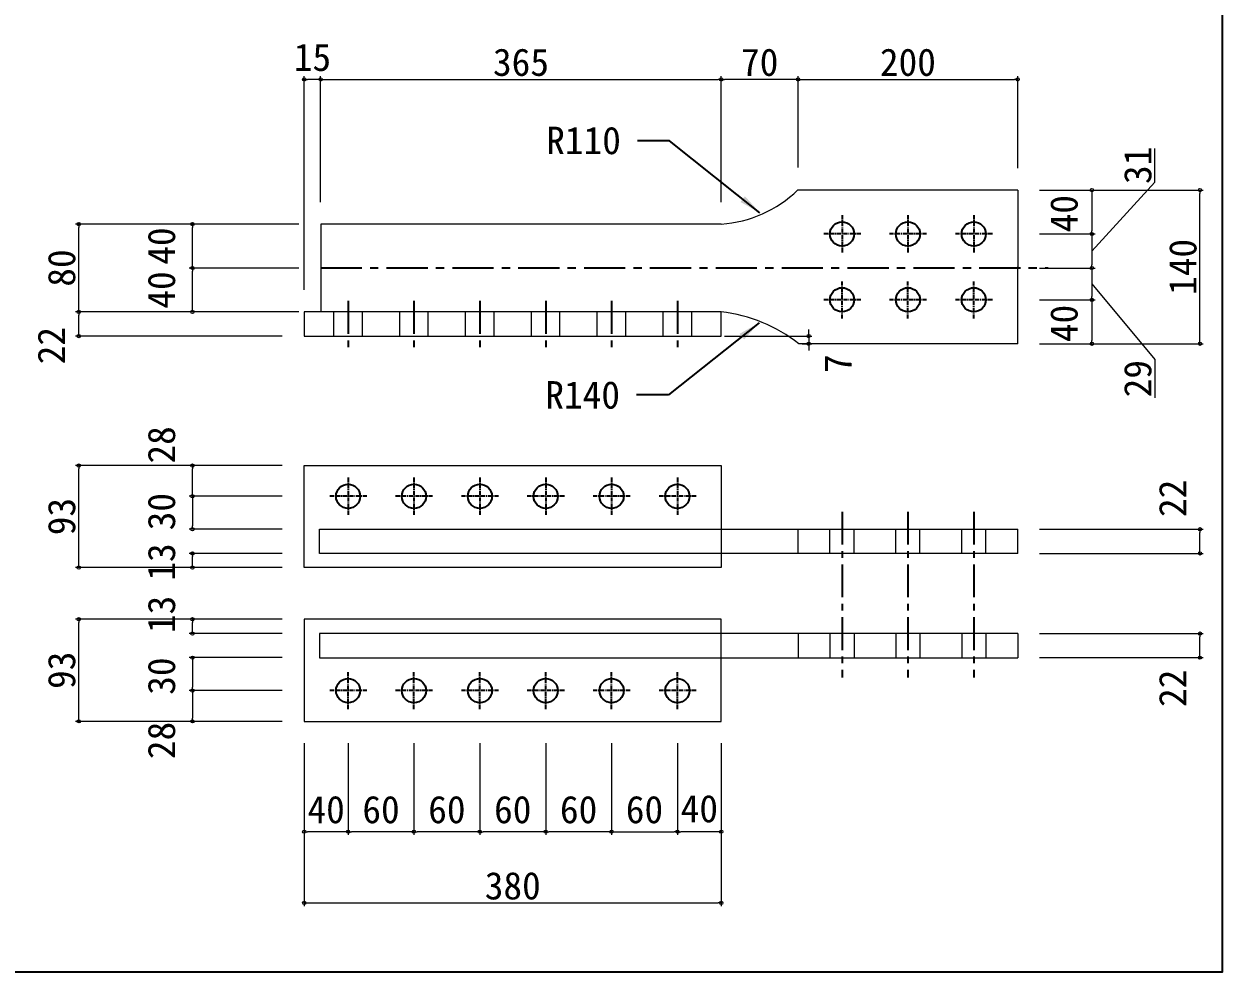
# Model space of a CAD drawing. Header units: millimetres. Extents: x 1734744 to 1747403, y -162396 to -155330.
# Drawn here: x 1740888 to 1741979, y -158591 to -157727 of the extents above; entities that cross this region are included whole.
import ezdxf

# ---------------------------------------------------------------- set-up
doc = ezdxf.new("R2010")
doc.units = ezdxf.units.MM
doc.header["$LTSCALE"] = 3
doc.linetypes.add('CENTER', pattern=[2, 1.25, -0.25, 0.25, -0.25])
doc.layers.get('DEFPOINTS').update_dxf_attribs({"color": 250})
doc.layers.add('01', color=7, linetype='Continuous')
doc.styles.get("Standard").update_dxf_attribs({"font": ''})
doc.styles.get('Standard').set_extended_font_data('MS Gothic')
doc.dimstyles.new('コピー ～ 一般寸法-小さめ', dxfattribs={"dimtxt": 25, "dimasz": 3, "dimexe": 3, "dimexo": 3, "dimgap": 3, "dimtad": 1, "dimtxsty": 'Standard', "dimblk": 'ORIGIN', "dimcen": 0, "dimclrd": 256, "dimclre": 256, "dimclrt": 256, "dimadec": 0, "dimazin": 0, "dimtfac": 1, "dimtmove": 1, "dimatfit": 2, "dimfxl": 0, "dimtolj": 2, "dimlwd": 5, "dimlwe": 5, "dimarcsym": 0})
doc.dimstyles.new('コピー(2) - Standard', dxfattribs={"dimtxt": 25, "dimasz": 20, "dimexe": 0.18, "dimexo": 0.0625, "dimgap": 15, "dimtad": 1, "dimdec": 0, "dimzin": 0, "dimdsep": 46, "dimtxsty": 'Standard', "dimblk": 'DOTSMALL', "dimcen": 0.09, "dimadec": 0, "dimazin": 0, "dimtfac": 1, "dimtdec": 0, "dimtofl": 0, "dimtmove": 0, "dimatfit": 3, "dimfxl": 0, "dimtolj": 1, "dimtzin": 0, "dimarcsym": 0})
doc.dimstyles.new('一般寸法-小さめ', dxfattribs={"dimtxt": 25, "dimasz": 3, "dimexe": 3, "dimexo": 3, "dimgap": 3, "dimtad": 1, "dimtxsty": 'Standard', "dimblk": 'ORIGIN', "dimcen": 0, "dimclrd": 256, "dimclre": 256, "dimclrt": 256, "dimadec": 0, "dimazin": 0, "dimtfac": 1, "dimtmove": 2, "dimatfit": 2, "dimfxl": 0, "dimtolj": 2, "dimlwd": 5, "dimlwe": 5, "dimarcsym": 0})

# ---------------------------------------------------------------- blocks, each defined once
blk = doc.blocks.new('_Origin')
at = {"color": 0, "linetype": 'ByBlock', "lineweight": -2}
blk.add_line((0, 0), (-1, 0), dxfattribs=at)
blk.add_circle((0, 0), 0.5, dxfattribs=at)
blk = doc.blocks.new('*D7923')
at = {"layer": '01', "color": 7, "lineweight": 5}
for p, q in [((1741122.9, -158129.5), (1740934.5, -158129.5)), ((1740937.5, -158219.5), (1740937.5, -158132.5)), ((1741122.9, -158222.5), (1740934.5, -158222.5))]:
    blk.add_line(p, q, dxfattribs=at)
at = {"layer": 'DEFPOINTS', "color": 0}
for p in [(1740937.5, -158129.5), (1741142.9, -158129.5), (1741142.9, -158222.5)]:
    blk.add_point(p, dxfattribs=at)
at = {"layer": '01', "color": 7, "lineweight": 5, "xscale": 3, "yscale": 3, "zscale": 3}
for p, rotation in [((1740937.5, -158129.5), 90), ((1740937.5, -158222.5), 270)]:
    blk.add_blockref('_Origin', p, dxfattribs=dict(at, rotation=rotation))
at = {"layer": '01', "color": 7, "insert": (1740922, -158176), "char_height": 25, "attachment_point": 5, "rotation": 90}
blk.add_mtext('\\A2;93', dxfattribs=at)
blk = doc.blocks.new('*D7681')
at = {"layer": '01', "color": 7, "lineweight": 5}
for p, q in [((1741812.9, -158282.5), (1741962, -158282.5)), ((1741959, -158301.5), (1741959, -158285.5)), ((1741812.9, -158304.5), (1741962, -158304.5))]:
    blk.add_line(p, q, dxfattribs=at)
at = {"layer": 'DEFPOINTS', "color": 0}
for p in [(1741792.9, -158282.5), (1741959, -158282.5), (1741792.9, -158304.5)]:
    blk.add_point(p, dxfattribs=at)
at = {"layer": '01', "color": 7, "lineweight": 5, "xscale": 3, "yscale": 3, "zscale": 3}
for p, rotation in [((1741959, -158282.5), 90), ((1741959, -158304.5), 270)]:
    blk.add_blockref('_Origin', p, dxfattribs=dict(at, rotation=rotation))
at = {"layer": '01', "color": 7, "insert": (1741934, -158332.4), "char_height": 25, "attachment_point": 5, "rotation": 90}
blk.add_mtext('\\A2;22', dxfattribs=at)
blk = doc.blocks.new('*D7924')
at = {"layer": '01', "color": 7, "lineweight": 5}
for p, q in [((1741812.9, -158187.5), (1741962, -158187.5)), ((1741959, -158206.5), (1741959, -158190.5)), ((1741812.9, -158209.5), (1741962, -158209.5))]:
    blk.add_line(p, q, dxfattribs=at)
at = {"layer": 'DEFPOINTS', "color": 0}
for p in [(1741792.9, -158187.5), (1741959, -158187.5), (1741792.9, -158209.5)]:
    blk.add_point(p, dxfattribs=at)
at = {"layer": '01', "color": 7, "lineweight": 5, "xscale": 3, "yscale": 3, "zscale": 3}
for p, rotation in [((1741959, -158187.5), 90), ((1741959, -158209.5), 270)]:
    blk.add_blockref('_Origin', p, dxfattribs=dict(at, rotation=rotation))
at = {"layer": '01', "color": 7, "insert": (1741934, -158159.4), "char_height": 25, "attachment_point": 5, "rotation": 90}
blk.add_mtext('\\A2;22', dxfattribs=at)
blk = doc.blocks.new('*D7682')
at = {"layer": '01', "color": 7, "lineweight": 5}
for p, q in [((1741812.9, -157878.6), (1741962, -157878.6)), ((1741959, -158015.6), (1741959, -157881.6)), ((1741812.9, -158018.6), (1741962, -158018.6))]:
    blk.add_line(p, q, dxfattribs=at)
at = {"layer": 'DEFPOINTS', "color": 0}
for p in [(1741792.9, -157878.6), (1741959, -157878.6), (1741792.9, -158018.6)]:
    blk.add_point(p, dxfattribs=at)
at = {"layer": '01', "color": 7, "lineweight": 5, "xscale": 3, "yscale": 3, "zscale": 3}
for p, rotation in [((1741959, -157878.6), 90), ((1741959, -158018.6), 270)]:
    blk.add_blockref('_Origin', p, dxfattribs=dict(at, rotation=rotation))
at = {"layer": '01', "color": 7, "insert": (1741943.5, -157948.6), "char_height": 25, "attachment_point": 5, "rotation": 90}
blk.add_mtext('\\A2;140', dxfattribs=at)
blk = doc.blocks.new('*D7683')
at = {"layer": '01', "color": 7, "lineweight": 5}
for p, q in [((1741122.9, -158129.5), (1741038.1, -158129.5)), ((1741041.1, -158154.5), (1741041.1, -158132.5)), ((1741122.9, -158157.5), (1741038.1, -158157.5))]:
    blk.add_line(p, q, dxfattribs=at)
at = {"layer": 'DEFPOINTS', "color": 0}
for p in [(1741041.1, -158129.5), (1741142.9, -158129.5), (1741142.9, -158157.5)]:
    blk.add_point(p, dxfattribs=at)
at = {"layer": '01', "color": 7, "lineweight": 5, "xscale": 3, "yscale": 3, "zscale": 3}
for p, rotation in [((1741041.1, -158129.5), 90), ((1741041.1, -158157.5), 270)]:
    blk.add_blockref('_Origin', p, dxfattribs=dict(at, rotation=rotation))
at = {"layer": '01', "color": 7, "insert": (1741013, -158110.7), "char_height": 25, "attachment_point": 5, "rotation": 90}
blk.add_mtext('\\A2;28', dxfattribs=at)
blk = doc.blocks.new('*D7684')
at = {"layer": '01', "color": 7, "lineweight": 5}
for p, q in [((1741122.9, -158209.5), (1741038.1, -158209.5)), ((1741041.1, -158219.5), (1741041.1, -158212.5)), ((1741122.9, -158222.5), (1741038.1, -158222.5))]:
    blk.add_line(p, q, dxfattribs=at)
at = {"layer": 'DEFPOINTS', "color": 0}
for p in [(1741041.1, -158209.5), (1741142.9, -158209.5), (1741142.9, -158222.5)]:
    blk.add_point(p, dxfattribs=at)
at = {"layer": '01', "color": 7, "lineweight": 5, "xscale": 3, "yscale": 3, "zscale": 3}
for p, rotation in [((1741041.1, -158209.5), 90), ((1741041.1, -158222.5), 270)]:
    blk.add_blockref('_Origin', p, dxfattribs=dict(at, rotation=rotation))
at = {"layer": '01', "color": 7, "insert": (1741013, -158217.4), "char_height": 25, "attachment_point": 5, "rotation": 90}
blk.add_mtext('\\A2;13', dxfattribs=at)
blk = doc.blocks.new('*D7925')
at = {"layer": '01', "color": 7, "lineweight": 5}
for p, q in [((1741142.9, -157969.6), (1741142.9, -157774.8)), ((1741157.9, -157889.6), (1741157.9, -157774.8)), ((1741154.9, -157777.8), (1741145.9, -157777.8))]:
    blk.add_line(p, q, dxfattribs=at)
at = {"layer": 'DEFPOINTS', "color": 0}
for p in [(1741142.9, -157777.8), (1741157.9, -157909.6), (1741142.9, -157989.6)]:
    blk.add_point(p, dxfattribs=at)
at = {"layer": '01', "color": 7, "lineweight": 5, "xscale": 3, "yscale": 3, "zscale": 3, "rotation": 180}
blk.add_blockref('_Origin', (1741142.9, -157777.8), dxfattribs=at)
at = {"layer": '01', "color": 7, "lineweight": 5, "xscale": 3, "yscale": 3, "zscale": 3}
blk.add_blockref('_Origin', (1741157.9, -157777.8), dxfattribs=at)
at = {"layer": '01', "color": 7, "insert": (1741150.4, -157757.8), "char_height": 25, "attachment_point": 5}
blk.add_mtext('\\A2;15', dxfattribs=at)
blk = doc.blocks.new('*D7926')
at = {"layer": '01', "color": 7, "lineweight": 5}
for p, q in [((1741137.9, -157909.6), (1740934.5, -157909.6)), ((1740937.5, -157986.6), (1740937.5, -157912.6)), ((1741137.9, -157989.6), (1740934.5, -157989.6))]:
    blk.add_line(p, q, dxfattribs=at)
at = {"layer": 'DEFPOINTS', "color": 0}
for p in [(1740937.5, -157909.6), (1741157.9, -157909.6), (1741157.9, -157989.6)]:
    blk.add_point(p, dxfattribs=at)
at = {"layer": '01', "color": 7, "lineweight": 5, "xscale": 3, "yscale": 3, "zscale": 3}
for p, rotation in [((1740937.5, -157909.6), 90), ((1740937.5, -157989.6), 270)]:
    blk.add_blockref('_Origin', p, dxfattribs=dict(at, rotation=rotation))
at = {"layer": '01', "color": 7, "insert": (1740922, -157949.6), "char_height": 25, "attachment_point": 5, "rotation": 90}
blk.add_mtext('\\A2;80', dxfattribs=at)
blk = doc.blocks.new('*D7927')
at = {"layer": '01', "color": 7, "lineweight": 5}
for p, q in [((1741122.9, -157989.6), (1740934.5, -157989.6)), ((1740937.5, -158008.6), (1740937.5, -157992.6)), ((1741122.9, -158011.6), (1740934.5, -158011.6))]:
    blk.add_line(p, q, dxfattribs=at)
at = {"layer": 'DEFPOINTS', "color": 0}
for p in [(1740937.5, -157989.6), (1741142.9, -157989.6), (1741142.9, -158011.6)]:
    blk.add_point(p, dxfattribs=at)
at = {"layer": '01', "color": 7, "lineweight": 5, "xscale": 3, "yscale": 3, "zscale": 3}
for p, rotation in [((1740937.5, -157989.6), 90), ((1740937.5, -158011.6), 270)]:
    blk.add_blockref('_Origin', p, dxfattribs=dict(at, rotation=rotation))
at = {"layer": '01', "color": 7, "insert": (1740912.5, -158020.3), "char_height": 25, "attachment_point": 5, "rotation": 90}
blk.add_mtext('\\A2;22', dxfattribs=at)
blk = doc.blocks.new('*D7685')
at = {"layer": '01', "color": 7, "lineweight": 5}
for p, q in [((1741157.9, -157889.6), (1741157.9, -157774.8)), ((1741522.9, -157889.6), (1741522.9, -157774.8)), ((1741160.9, -157777.8), (1741519.9, -157777.8))]:
    blk.add_line(p, q, dxfattribs=at)
at = {"layer": 'DEFPOINTS', "color": 0}
for p in [(1741522.9, -157777.8), (1741157.9, -157909.6), (1741522.9, -157909.6)]:
    blk.add_point(p, dxfattribs=at)
at = {"layer": '01', "color": 7, "lineweight": 5, "xscale": 3, "yscale": 3, "zscale": 3, "rotation": 180}
blk.add_blockref('_Origin', (1741157.9, -157777.8), dxfattribs=at)
at = {"layer": '01', "color": 7, "lineweight": 5, "xscale": 3, "yscale": 3, "zscale": 3}
blk.add_blockref('_Origin', (1741522.9, -157777.8), dxfattribs=at)
at = {"layer": '01', "color": 7, "insert": (1741340.4, -157762.3), "char_height": 25, "attachment_point": 5}
blk.add_mtext('\\A2;365', dxfattribs=at)
blk = doc.blocks.new('*D7686')
at = {"layer": '01', "color": 7, "lineweight": 5}
for p, q in [((1741522.9, -157889.6), (1741522.9, -157774.8)), ((1741592.9, -157858.1), (1741592.9, -157774.8)), ((1741589.9, -157777.8), (1741525.9, -157777.8))]:
    blk.add_line(p, q, dxfattribs=at)
at = {"layer": 'DEFPOINTS', "color": 0}
for p in [(1741522.9, -157777.8), (1741592.9, -157878.1), (1741522.9, -157909.6)]:
    blk.add_point(p, dxfattribs=at)
at = {"layer": '01', "color": 7, "lineweight": 5, "xscale": 3, "yscale": 3, "zscale": 3, "rotation": 180}
blk.add_blockref('_Origin', (1741522.9, -157777.8), dxfattribs=at)
at = {"layer": '01', "color": 7, "lineweight": 5, "xscale": 3, "yscale": 3, "zscale": 3}
blk.add_blockref('_Origin', (1741592.9, -157777.8), dxfattribs=at)
at = {"layer": '01', "color": 7, "insert": (1741557.9, -157762.3), "char_height": 25, "attachment_point": 5}
blk.add_mtext('\\A2;70', dxfattribs=at)
blk = doc.blocks.new('*D7928')
at = {"layer": '01', "color": 7, "lineweight": 5}
for p, q in [((1741592.9, -157858.1), (1741592.9, -157774.8)), ((1741792.9, -157858.6), (1741792.9, -157774.8)), ((1741595.9, -157777.8), (1741789.9, -157777.8))]:
    blk.add_line(p, q, dxfattribs=at)
at = {"layer": 'DEFPOINTS', "color": 0}
for p in [(1741792.9, -157777.8), (1741592.9, -157878.1), (1741792.9, -157878.6)]:
    blk.add_point(p, dxfattribs=at)
at = {"layer": '01', "color": 7, "lineweight": 5, "xscale": 3, "yscale": 3, "zscale": 3, "rotation": 180}
blk.add_blockref('_Origin', (1741592.9, -157777.8), dxfattribs=at)
at = {"layer": '01', "color": 7, "lineweight": 5, "xscale": 3, "yscale": 3, "zscale": 3}
blk.add_blockref('_Origin', (1741792.9, -157777.8), dxfattribs=at)
at = {"layer": '01', "color": 7, "insert": (1741692.9, -157762.3), "char_height": 25, "attachment_point": 5}
blk.add_mtext('\\A2;200', dxfattribs=at)
blk = doc.blocks.new('*D7687')
at = {"layer": '01', "color": 7, "lineweight": 5}
for p, q in [((1741812.9, -157878.6), (1741863.6, -157878.6)), ((1741860.6, -157881.6), (1741860.6, -157915.6)), ((1741812.9, -157918.6), (1741863.6, -157918.6))]:
    blk.add_line(p, q, dxfattribs=at)
at = {"layer": 'DEFPOINTS', "color": 0}
for p in [(1741792.9, -157878.6), (1741792.9, -157918.6), (1741860.6, -157918.6)]:
    blk.add_point(p, dxfattribs=at)
at = {"layer": '01', "color": 7, "lineweight": 5, "xscale": 3, "yscale": 3, "zscale": 3}
for p, rotation in [((1741860.6, -157878.6), 90), ((1741860.6, -157918.6), 270)]:
    blk.add_blockref('_Origin', p, dxfattribs=dict(at, rotation=rotation))
at = {"layer": '01', "color": 7, "insert": (1741835.2, -157900.1), "char_height": 25, "attachment_point": 5, "rotation": 90}
blk.add_mtext('\\A2;40', dxfattribs=at)
blk = doc.blocks.new('*D7688')
at = {"layer": '01', "color": 7, "lineweight": 5}
for p, q in [((1741917.9, -157871.5), (1741917.9, -157840.7)), ((1741860.6, -157934.1), (1741917.9, -157871.5)), ((1741812.9, -157918.6), (1741863.6, -157918.6)), ((1741860.6, -157921.6), (1741860.6, -157946.6)), ((1741812.9, -157949.6), (1741863.6, -157949.6))]:
    blk.add_line(p, q, dxfattribs=at)
at = {"layer": 'DEFPOINTS', "color": 0}
for p in [(1741792.9, -157918.6), (1741792.9, -157949.6), (1741860.6, -157949.6)]:
    blk.add_point(p, dxfattribs=at)
at = {"layer": '01', "color": 7, "lineweight": 5, "xscale": 3, "yscale": 3, "zscale": 3}
for p, rotation in [((1741860.6, -157918.6), 90), ((1741860.6, -157949.6), 270)]:
    blk.add_blockref('_Origin', p, dxfattribs=dict(at, rotation=rotation))
at = {"layer": '01', "color": 7, "insert": (1741902.4, -157856.1), "char_height": 25, "attachment_point": 5, "rotation": 90}
blk.add_mtext('\\A2;31', dxfattribs=at)
blk = doc.blocks.new('*D7689')
at = {"layer": '01', "color": 7, "lineweight": 5}
for p, q in [((1741812.9, -157949.6), (1741863.6, -157949.6)), ((1741860.6, -157952.6), (1741860.6, -157975.6)), ((1741860.6, -157964.1), (1741917.9, -158032.9)), ((1741812.9, -157978.6), (1741863.6, -157978.6)), ((1741917.9, -158032.9), (1741917.9, -158067.9))]:
    blk.add_line(p, q, dxfattribs=at)
at = {"layer": 'DEFPOINTS', "color": 0}
for p in [(1741792.9, -157949.6), (1741792.9, -157978.6), (1741860.6, -157978.6)]:
    blk.add_point(p, dxfattribs=at)
at = {"layer": '01', "color": 7, "lineweight": 5, "xscale": 3, "yscale": 3, "zscale": 3}
for p, rotation in [((1741860.6, -157949.6), 90), ((1741860.6, -157978.6), 270)]:
    blk.add_blockref('_Origin', p, dxfattribs=dict(at, rotation=rotation))
at = {"layer": '01', "color": 7, "insert": (1741902.4, -158050.4), "char_height": 25, "attachment_point": 5, "rotation": 90}
blk.add_mtext('\\A2;29', dxfattribs=at)
blk = doc.blocks.new('*D7690')
at = {"layer": '01', "color": 7, "lineweight": 5}
for p, q in [((1741812.9, -157978.6), (1741863.6, -157978.6)), ((1741860.6, -157981.6), (1741860.6, -158015.6)), ((1741812.9, -158018.6), (1741863.6, -158018.6))]:
    blk.add_line(p, q, dxfattribs=at)
at = {"layer": 'DEFPOINTS', "color": 0}
for p in [(1741792.9, -157978.6), (1741792.9, -158018.6), (1741860.6, -158018.6)]:
    blk.add_point(p, dxfattribs=at)
at = {"layer": '01', "color": 7, "lineweight": 5, "xscale": 3, "yscale": 3, "zscale": 3}
for p, rotation in [((1741860.6, -157978.6), 90), ((1741860.6, -158018.6), 270)]:
    blk.add_blockref('_Origin', p, dxfattribs=dict(at, rotation=rotation))
at = {"layer": '01', "color": 7, "insert": (1741835.2, -158000.1), "char_height": 25, "attachment_point": 5, "rotation": 90}
blk.add_mtext('\\A2;40', dxfattribs=at)
blk = doc.blocks.new('*D7929')
at = {"layer": '01', "color": 7, "lineweight": 5}
for p, q in [((1741122.9, -158269.5), (1740934.5, -158269.5)), ((1740937.5, -158359.5), (1740937.5, -158272.5)), ((1741122.9, -158362.5), (1740934.5, -158362.5))]:
    blk.add_line(p, q, dxfattribs=at)
at = {"layer": 'DEFPOINTS', "color": 0}
for p in [(1740937.5, -158269.5), (1741142.9, -158269.5), (1741142.9, -158362.5)]:
    blk.add_point(p, dxfattribs=at)
at = {"layer": '01', "color": 7, "lineweight": 5, "xscale": 3, "yscale": 3, "zscale": 3}
for p, rotation in [((1740937.5, -158269.5), 90), ((1740937.5, -158362.5), 270)]:
    blk.add_blockref('_Origin', p, dxfattribs=dict(at, rotation=rotation))
at = {"layer": '01', "color": 7, "insert": (1740922, -158316), "char_height": 25, "attachment_point": 5, "rotation": 90}
blk.add_mtext('\\A2;93', dxfattribs=at)
blk = doc.blocks.new('*D7691')
at = {"layer": '01', "color": 7, "lineweight": 5}
for p, q in [((1741122.9, -158269.5), (1741038.1, -158269.5)), ((1741041.1, -158279.5), (1741041.1, -158272.5)), ((1741122.9, -158282.5), (1741038.1, -158282.5))]:
    blk.add_line(p, q, dxfattribs=at)
at = {"layer": 'DEFPOINTS', "color": 0}
for p in [(1741041.1, -158269.5), (1741142.9, -158269.5), (1741142.9, -158282.5)]:
    blk.add_point(p, dxfattribs=at)
at = {"layer": '01', "color": 7, "lineweight": 5, "xscale": 3, "yscale": 3, "zscale": 3}
for p, rotation in [((1741041.1, -158269.5), 90), ((1741041.1, -158282.5), 270)]:
    blk.add_blockref('_Origin', p, dxfattribs=dict(at, rotation=rotation))
at = {"layer": '01', "color": 7, "insert": (1741013, -158265.1), "char_height": 25, "attachment_point": 5, "rotation": 90}
blk.add_mtext('\\A2;13', dxfattribs=at)
blk = doc.blocks.new('*D7692')
at = {"layer": '01', "color": 7, "lineweight": 5}
for p, q in [((1741122.9, -158334.5), (1741038.1, -158334.5)), ((1741041.1, -158337.5), (1741041.1, -158359.5)), ((1741122.9, -158362.5), (1741038.1, -158362.5))]:
    blk.add_line(p, q, dxfattribs=at)
at = {"layer": 'DEFPOINTS', "color": 0}
for p in [(1741142.9, -158334.5), (1741041.1, -158362.5), (1741142.9, -158362.5)]:
    blk.add_point(p, dxfattribs=at)
at = {"layer": '01', "color": 7, "lineweight": 5, "xscale": 3, "yscale": 3, "zscale": 3}
for p, rotation in [((1741041.1, -158334.5), 90), ((1741041.1, -158362.5), 270)]:
    blk.add_blockref('_Origin', p, dxfattribs=dict(at, rotation=rotation))
at = {"layer": '01', "color": 7, "insert": (1741013, -158379.9), "char_height": 25, "attachment_point": 5, "rotation": 90}
blk.add_mtext('\\A2;28', dxfattribs=at)
blk = doc.blocks.new('*D7930')
at = {"layer": '01', "color": 7, "lineweight": 5}
for p, q in [((1741142.9, -158382.5), (1741142.9, -158530.9)), ((1741522.9, -158382.5), (1741522.9, -158530.9)), ((1741145.9, -158527.9), (1741519.9, -158527.9))]:
    blk.add_line(p, q, dxfattribs=at)
at = {"layer": 'DEFPOINTS', "color": 0}
for p in [(1741142.9, -158362.5), (1741522.9, -158362.5), (1741522.9, -158527.9)]:
    blk.add_point(p, dxfattribs=at)
at = {"layer": '01', "color": 7, "lineweight": 5, "xscale": 3, "yscale": 3, "zscale": 3, "rotation": 180}
blk.add_blockref('_Origin', (1741142.9, -158527.9), dxfattribs=at)
at = {"layer": '01', "color": 7, "lineweight": 5, "xscale": 3, "yscale": 3, "zscale": 3}
blk.add_blockref('_Origin', (1741522.9, -158527.9), dxfattribs=at)
at = {"layer": '01', "color": 7, "insert": (1741332.9, -158512.4), "char_height": 25, "attachment_point": 5}
blk.add_mtext('\\A2;380', dxfattribs=at)
blk = doc.blocks.new('*D7693')
at = {"layer": '01', "color": 7, "lineweight": 5}
for p, q in [((1741242.9, -158382.5), (1741242.9, -158466)), ((1741302.9, -158382.5), (1741302.9, -158466)), ((1741299.9, -158463), (1741245.9, -158463))]:
    blk.add_line(p, q, dxfattribs=at)
at = {"layer": 'DEFPOINTS', "color": 0}
for p in [(1741242.9, -158362.5), (1741302.9, -158362.5), (1741242.9, -158463)]:
    blk.add_point(p, dxfattribs=at)
at = {"layer": '01', "color": 7, "lineweight": 5, "xscale": 3, "yscale": 3, "zscale": 3, "rotation": 180}
blk.add_blockref('_Origin', (1741242.9, -158463), dxfattribs=at)
at = {"layer": '01', "color": 7, "lineweight": 5, "xscale": 3, "yscale": 3, "zscale": 3}
blk.add_blockref('_Origin', (1741302.9, -158463), dxfattribs=at)
at = {"layer": '01', "color": 7, "insert": (1741272.9, -158443), "char_height": 25, "attachment_point": 5}
blk.add_mtext('\\A2;60', dxfattribs=at)
blk = doc.blocks.new('*D7694')
at = {"layer": '01', "color": 7, "lineweight": 5}
for p, q in [((1741142.9, -158382.5), (1741142.9, -158466)), ((1741182.9, -158382.5), (1741182.9, -158466)), ((1741179.9, -158463), (1741145.9, -158463))]:
    blk.add_line(p, q, dxfattribs=at)
at = {"layer": 'DEFPOINTS', "color": 0}
for p in [(1741142.9, -158362.5), (1741182.9, -158362.5), (1741142.9, -158463)]:
    blk.add_point(p, dxfattribs=at)
at = {"layer": '01', "color": 7, "lineweight": 5, "xscale": 3, "yscale": 3, "zscale": 3, "rotation": 180}
blk.add_blockref('_Origin', (1741142.9, -158463), dxfattribs=at)
at = {"layer": '01', "color": 7, "lineweight": 5, "xscale": 3, "yscale": 3, "zscale": 3}
blk.add_blockref('_Origin', (1741182.9, -158463), dxfattribs=at)
at = {"layer": '01', "color": 7, "insert": (1741162.9, -158443), "char_height": 25, "attachment_point": 5}
blk.add_mtext('\\A2;40', dxfattribs=at)
blk = doc.blocks.new('*D7695')
at = {"layer": '01', "color": 7, "lineweight": 5}
for p, q in [((1741362.9, -158382.5), (1741362.9, -158466)), ((1741422.9, -158382.5), (1741422.9, -158466)), ((1741419.9, -158463), (1741365.9, -158463))]:
    blk.add_line(p, q, dxfattribs=at)
at = {"layer": 'DEFPOINTS', "color": 0}
for p in [(1741362.9, -158362.5), (1741422.9, -158362.5), (1741362.9, -158463)]:
    blk.add_point(p, dxfattribs=at)
at = {"layer": '01', "color": 7, "lineweight": 5, "xscale": 3, "yscale": 3, "zscale": 3, "rotation": 180}
blk.add_blockref('_Origin', (1741362.9, -158463), dxfattribs=at)
at = {"layer": '01', "color": 7, "lineweight": 5, "xscale": 3, "yscale": 3, "zscale": 3}
blk.add_blockref('_Origin', (1741422.9, -158463), dxfattribs=at)
at = {"layer": '01', "color": 7, "insert": (1741392.9, -158443), "char_height": 25, "attachment_point": 5}
blk.add_mtext('\\A2;60', dxfattribs=at)
blk = doc.blocks.new('*D7696')
at = {"layer": '01', "color": 7, "lineweight": 5}
for p, q in [((1741422.9, -158382.5), (1741422.9, -158466)), ((1741482.9, -158382.5), (1741482.9, -158466)), ((1741425.9, -158463), (1741479.9, -158463))]:
    blk.add_line(p, q, dxfattribs=at)
at = {"layer": 'DEFPOINTS', "color": 0}
for p in [(1741422.9, -158362.5), (1741482.9, -158362.5), (1741482.9, -158463)]:
    blk.add_point(p, dxfattribs=at)
at = {"layer": '01', "color": 7, "lineweight": 5, "xscale": 3, "yscale": 3, "zscale": 3, "rotation": 180}
blk.add_blockref('_Origin', (1741422.9, -158463), dxfattribs=at)
at = {"layer": '01', "color": 7, "lineweight": 5, "xscale": 3, "yscale": 3, "zscale": 3}
blk.add_blockref('_Origin', (1741482.9, -158463), dxfattribs=at)
at = {"layer": '01', "color": 7, "insert": (1741452.9, -158443), "char_height": 25, "attachment_point": 5}
blk.add_mtext('\\A2;60', dxfattribs=at)
blk = doc.blocks.new('*D7697')
at = {"layer": '01', "color": 7, "lineweight": 5}
for p, q in [((1741482.9, -158382.5), (1741482.9, -158466)), ((1741522.9, -158382.5), (1741522.9, -158466)), ((1741519.9, -158463), (1741485.9, -158463))]:
    blk.add_line(p, q, dxfattribs=at)
at = {"layer": 'DEFPOINTS', "color": 0}
for p in [(1741482.9, -158362.5), (1741522.9, -158362.5), (1741482.9, -158463)]:
    blk.add_point(p, dxfattribs=at)
at = {"layer": '01', "color": 7, "lineweight": 5, "xscale": 3, "yscale": 3, "zscale": 3, "rotation": 180}
blk.add_blockref('_Origin', (1741482.9, -158463), dxfattribs=at)
at = {"layer": '01', "color": 7, "lineweight": 5, "xscale": 3, "yscale": 3, "zscale": 3}
blk.add_blockref('_Origin', (1741522.9, -158463), dxfattribs=at)
at = {"layer": '01', "color": 7, "insert": (1741502.9, -158442.2), "char_height": 25, "attachment_point": 5}
blk.add_mtext('\\A2;40', dxfattribs=at)
blk = doc.blocks.new('*D7698')
at = {"layer": '01', "color": 7, "lineweight": 5}
for p, q in [((1741137.9, -157949.6), (1741038.1, -157949.6)), ((1741041.1, -157986.6), (1741041.1, -157952.6)), ((1741122.9, -157989.6), (1741038.1, -157989.6))]:
    blk.add_line(p, q, dxfattribs=at)
at = {"layer": 'DEFPOINTS', "color": 0}
for p in [(1741041.1, -157949.6), (1741157.9, -157949.6), (1741142.9, -157989.6)]:
    blk.add_point(p, dxfattribs=at)
at = {"layer": '01', "color": 7, "lineweight": 5, "xscale": 3, "yscale": 3, "zscale": 3}
for p, rotation in [((1741041.1, -157949.6), 90), ((1741041.1, -157989.6), 270)]:
    blk.add_blockref('_Origin', p, dxfattribs=dict(at, rotation=rotation))
at = {"layer": '01', "color": 7, "insert": (1741013, -157969.6), "char_height": 25, "attachment_point": 5, "rotation": 90}
blk.add_mtext('\\A2;40', dxfattribs=at)
blk = doc.blocks.new('*D7699')
at = {"layer": '01', "color": 7, "lineweight": 5}
for p, q in [((1741137.9, -157909.6), (1741038.1, -157909.6)), ((1741041.1, -157946.6), (1741041.1, -157912.6)), ((1741137.9, -157949.6), (1741038.1, -157949.6))]:
    blk.add_line(p, q, dxfattribs=at)
at = {"layer": 'DEFPOINTS', "color": 0}
for p in [(1741041.1, -157909.6), (1741157.9, -157909.6), (1741157.9, -157949.6)]:
    blk.add_point(p, dxfattribs=at)
at = {"layer": '01', "color": 7, "lineweight": 5, "xscale": 3, "yscale": 3, "zscale": 3}
for p, rotation in [((1741041.1, -157909.6), 90), ((1741041.1, -157949.6), 270)]:
    blk.add_blockref('_Origin', p, dxfattribs=dict(at, rotation=rotation))
at = {"layer": '01', "color": 7, "insert": (1741013, -157929.6), "char_height": 25, "attachment_point": 5, "rotation": 90}
blk.add_mtext('\\A2;40', dxfattribs=at)
blk = doc.blocks.new('_DotSmall')
at = {"color": 0, "linetype": 'ByBlock', "const_width": 0.5}
blk.add_lwpolyline([(-0.0625, 0, 1), (0.0625, 0, 1)], format="xyb", close=True, dxfattribs=at)
blk = doc.blocks.new('*D7931')
at = {"layer": '01', "color": 7, "lineweight": 5}
for p, q in [((1741602.5, -158008.6), (1741602.5, -158005.6)), ((1741525.9, -158011.6), (1741605.5, -158011.6)), ((1741602.5, -158011.6), (1741602.5, -158018.6)), ((1741596.6, -158018.6), (1741605.5, -158018.6)), ((1741602.5, -158021.6), (1741602.5, -158024.6))]:
    blk.add_line(p, q, dxfattribs=at)
at = {"layer": 'DEFPOINTS', "color": 0}
for p in [(1741522.9, -158011.6), (1741593.6, -158018.6), (1741602.5, -158018.6)]:
    blk.add_point(p, dxfattribs=at)
at = {"layer": '01', "color": 7, "lineweight": 5, "xscale": 3, "yscale": 3, "zscale": 3}
for p, rotation in [((1741602.5, -158011.6), 270), ((1741602.5, -158018.6), 90)]:
    blk.add_blockref('_Origin', p, dxfattribs=dict(at, rotation=rotation))
at = {"layer": '01', "color": 7, "insert": (1741629.3, -158036.7), "char_height": 25, "attachment_point": 5, "rotation": 90}
blk.add_mtext('\\A2;7', dxfattribs=at)
blk = doc.blocks.new('*D7700')
at = {"layer": '01', "color": 7, "lineweight": 5}
for p, q in [((1741122.9, -158157.5), (1741038.1, -158157.5)), ((1741041.1, -158160.5), (1741041.1, -158184.5)), ((1741122.9, -158187.5), (1741038.1, -158187.5))]:
    blk.add_line(p, q, dxfattribs=at)
at = {"layer": 'DEFPOINTS', "color": 0}
for p in [(1741142.9, -158157.5), (1741041.1, -158187.5), (1741142.9, -158187.5)]:
    blk.add_point(p, dxfattribs=at)
at = {"layer": '01', "color": 7, "lineweight": 5, "xscale": 3, "yscale": 3, "zscale": 3}
for p, rotation in [((1741041.1, -158157.5), 90), ((1741041.1, -158187.5), 270)]:
    blk.add_blockref('_Origin', p, dxfattribs=dict(at, rotation=rotation))
at = {"layer": '01', "color": 7, "insert": (1741013, -158171.5), "char_height": 25, "attachment_point": 5, "rotation": 90}
blk.add_mtext('\\A2;30', dxfattribs=at)
blk = doc.blocks.new('*D7701')
at = {"layer": '01', "color": 7, "lineweight": 5}
for p, q in [((1741122.9, -158304.5), (1741038.1, -158304.5)), ((1741041.1, -158307.5), (1741041.1, -158331.5)), ((1741122.9, -158334.5), (1741038.1, -158334.5))]:
    blk.add_line(p, q, dxfattribs=at)
at = {"layer": 'DEFPOINTS', "color": 0}
for p in [(1741142.9, -158304.5), (1741041.1, -158334.5), (1741142.9, -158334.5)]:
    blk.add_point(p, dxfattribs=at)
at = {"layer": '01', "color": 7, "lineweight": 5, "xscale": 3, "yscale": 3, "zscale": 3}
for p, rotation in [((1741041.1, -158304.5), 90), ((1741041.1, -158334.5), 270)]:
    blk.add_blockref('_Origin', p, dxfattribs=dict(at, rotation=rotation))
at = {"layer": '01', "color": 7, "insert": (1741013, -158321.3), "char_height": 25, "attachment_point": 5, "rotation": 90}
blk.add_mtext('\\A2;30', dxfattribs=at)
blk = doc.blocks.new('*D7702')
at = {"layer": '01', "color": 7, "lineweight": 5}
for p, q in [((1741182.9, -158382.5), (1741182.9, -158466)), ((1741242.9, -158382.5), (1741242.9, -158466)), ((1741239.9, -158463), (1741185.9, -158463))]:
    blk.add_line(p, q, dxfattribs=at)
at = {"layer": 'DEFPOINTS', "color": 0}
for p in [(1741182.9, -158362.5), (1741242.9, -158362.5), (1741182.9, -158463)]:
    blk.add_point(p, dxfattribs=at)
at = {"layer": '01', "color": 7, "lineweight": 5, "xscale": 3, "yscale": 3, "zscale": 3, "rotation": 180}
blk.add_blockref('_Origin', (1741182.9, -158463), dxfattribs=at)
at = {"layer": '01', "color": 7, "lineweight": 5, "xscale": 3, "yscale": 3, "zscale": 3}
blk.add_blockref('_Origin', (1741242.9, -158463), dxfattribs=at)
at = {"layer": '01', "color": 7, "insert": (1741212.9, -158443), "char_height": 25, "attachment_point": 5}
blk.add_mtext('\\A2;60', dxfattribs=at)
blk = doc.blocks.new('*D7703')
at = {"layer": '01', "color": 7, "lineweight": 5}
for p, q in [((1741302.9, -158382.5), (1741302.9, -158466)), ((1741362.9, -158382.5), (1741362.9, -158466)), ((1741359.9, -158463), (1741305.9, -158463))]:
    blk.add_line(p, q, dxfattribs=at)
at = {"layer": 'DEFPOINTS', "color": 0}
for p in [(1741302.9, -158362.5), (1741362.9, -158362.5), (1741302.9, -158463)]:
    blk.add_point(p, dxfattribs=at)
at = {"layer": '01', "color": 7, "lineweight": 5, "xscale": 3, "yscale": 3, "zscale": 3, "rotation": 180}
blk.add_blockref('_Origin', (1741302.9, -158463), dxfattribs=at)
at = {"layer": '01', "color": 7, "lineweight": 5, "xscale": 3, "yscale": 3, "zscale": 3}
blk.add_blockref('_Origin', (1741362.9, -158463), dxfattribs=at)
at = {"layer": '01', "color": 7, "insert": (1741332.9, -158443), "char_height": 25, "attachment_point": 5}
blk.add_mtext('\\A2;60', dxfattribs=at)

msp = doc.modelspace()

# ---------------------------------------------------------------- linework, layer by layer
at = {"layer": '01', "color": 7, "lineweight": 18}
for p, q in [((1741792.918, -157878.569), (1741592.409, -157878.569)), ((1741792.918, -157878.569), (1741792.918, -157948.569)), ((1741522.918, -157909.569), (1741157.918, -157909.569)), ((1741157.918, -157909.569), (1741157.918, -157989.569)), ((1741792.918, -158018.569), (1741792.918, -157948.569)), ((1741142.918, -157989.569), (1741142.918, -158011.569)), ((1741522.918, -157989.569), (1741142.918, -157989.569)), ((1741169.918, -158011.569), (1741169.918, -157989.569)), ((1741195.918, -158011.569), (1741195.918, -157989.569)), ((1741229.918, -158011.569), (1741229.918, -157989.569)), ((1741255.918, -158011.569), (1741255.918, -157989.569)), ((1741289.918, -158011.569), (1741289.918, -157989.569)), ((1741315.918, -158011.569), (1741315.918, -157989.569)), ((1741349.918, -158011.569), (1741349.918, -157989.569)), ((1741375.918, -158011.569), (1741375.918, -157989.569)), ((1741409.918, -158011.569), (1741409.918, -157989.569)), ((1741435.918, -158011.569), (1741435.918, -157989.569)), ((1741469.918, -158011.569), (1741469.918, -157989.569)), ((1741495.918, -158011.569), (1741495.918, -157989.569)), ((1741522.918, -158011.569), (1741522.918, -157989.569)), ((1741142.918, -158011.569), (1741522.918, -158011.569)), ((1741792.918, -158018.569), (1741593.559, -158018.569)), ((1741142.918, -158222.525), (1741142.918, -158129.525)), ((1741142.918, -158129.525), (1741522.918, -158129.525)), ((1741522.918, -158129.525), (1741522.918, -158222.525)), ((1741156.918, -158209.525), (1741156.918, -158187.525)), ((1741156.918, -158187.525), (1741792.918, -158187.525)), ((1741592.918, -158209.525), (1741592.918, -158187.525)), ((1741621.918, -158209.525), (1741621.918, -158187.525)), ((1741643.918, -158209.525), (1741643.918, -158187.525)), ((1741681.918, -158209.525), (1741681.918, -158187.525)), ((1741703.918, -158209.525), (1741703.918, -158187.525)), ((1741741.918, -158209.525), (1741741.918, -158187.525)), ((1741763.918, -158209.525), (1741763.918, -158187.525)), ((1741792.918, -158209.525), (1741792.918, -158187.525)), ((1741792.918, -158209.525), (1741156.918, -158209.525)), ((1741522.918, -158222.525), (1741142.918, -158222.525)), ((1741142.918, -158269.525), (1741142.918, -158362.525)), ((1741522.918, -158269.525), (1741142.918, -158269.525)), ((1741522.918, -158362.525), (1741522.918, -158269.525)), ((1741156.918, -158282.525), (1741156.918, -158304.525)), ((1741792.918, -158282.525), (1741156.918, -158282.525)), ((1741592.918, -158282.525), (1741592.918, -158304.525)), ((1741621.918, -158282.525), (1741621.918, -158304.525)), ((1741643.918, -158282.525), (1741643.918, -158304.525)), ((1741681.918, -158282.525), (1741681.918, -158304.525)), ((1741703.918, -158282.525), (1741703.918, -158304.525)), ((1741741.918, -158282.525), (1741741.918, -158304.525)), ((1741763.918, -158282.525), (1741763.918, -158304.525)), ((1741792.918, -158282.525), (1741792.918, -158304.525)), ((1741156.918, -158304.525), (1741792.918, -158304.525)), ((1741142.918, -158362.525), (1741522.918, -158362.525))]:
    msp.add_line(p, q, dxfattribs=at)
at = {"layer": '01', "color": 7, "linetype": 'CENTER'}
for p, q in [((1741632.918, -157901.569), (1741632.918, -157935.569)), ((1741692.918, -157901.569), (1741692.918, -157935.569)), ((1741752.918, -157901.569), (1741752.918, -157935.569)), ((1741649.918, -157918.569), (1741615.918, -157918.569)), ((1741709.918, -157918.569), (1741675.918, -157918.569)), ((1741769.918, -157918.569), (1741735.918, -157918.569)), ((1741632.918, -157995.569), (1741632.918, -157961.569)), ((1741692.918, -157995.569), (1741692.918, -157961.569)), ((1741752.918, -157995.569), (1741752.918, -157961.569)), ((1741649.918, -157978.569), (1741615.918, -157978.569)), ((1741709.918, -157978.569), (1741675.918, -157978.569)), ((1741769.918, -157978.569), (1741735.918, -157978.569)), ((1741182.918, -158140.525), (1741182.918, -158174.525)), ((1741242.918, -158140.525), (1741242.918, -158174.525)), ((1741302.918, -158140.525), (1741302.918, -158174.525)), ((1741362.918, -158140.525), (1741362.918, -158174.525)), ((1741422.918, -158140.525), (1741422.918, -158174.525)), ((1741482.918, -158140.525), (1741482.918, -158174.525)), ((1741199.918, -158157.525), (1741165.918, -158157.525)), ((1741259.918, -158157.525), (1741225.918, -158157.525)), ((1741319.918, -158157.525), (1741285.918, -158157.525)), ((1741379.918, -158157.525), (1741345.918, -158157.525)), ((1741439.918, -158157.525), (1741405.918, -158157.525)), ((1741499.918, -158157.525), (1741465.918, -158157.525)), ((1741182.918, -158351.525), (1741182.918, -158317.525)), ((1741242.918, -158351.525), (1741242.918, -158317.525)), ((1741302.918, -158351.525), (1741302.918, -158317.525)), ((1741362.918, -158351.525), (1741362.918, -158317.525)), ((1741422.918, -158351.525), (1741422.918, -158317.525)), ((1741482.918, -158351.525), (1741482.918, -158317.525)), ((1741199.918, -158334.525), (1741165.918, -158334.525)), ((1741259.918, -158334.525), (1741225.918, -158334.525)), ((1741319.918, -158334.525), (1741285.918, -158334.525)), ((1741379.918, -158334.525), (1741345.918, -158334.525)), ((1741439.918, -158334.525), (1741405.918, -158334.525)), ((1741499.918, -158334.525), (1741465.918, -158334.525))]:
    msp.add_line(p, q, dxfattribs=at)
at = {"layer": '01', "color": 7, "linetype": 'CENTER', "ltscale": 10}
msp.add_line((1741157.918, -157949.569), (1741820.572, -157949.569), dxfattribs=at)
at = {"layer": '01', "color": 7, "linetype": 'CENTER', "ltscale": 8}
for p, q in [((1741182.918, -157979.569), (1741182.918, -158027.569)), ((1741242.918, -157979.569), (1741242.918, -158027.569)), ((1741302.918, -157979.569), (1741302.918, -158027.569)), ((1741362.918, -157979.569), (1741362.918, -158027.569)), ((1741422.918, -157979.569), (1741422.918, -158027.569)), ((1741482.918, -157979.569), (1741482.918, -158027.569)), ((1741632.918, -158171.525), (1741632.918, -158322.525)), ((1741692.918, -158171.525), (1741692.918, -158322.525)), ((1741752.918, -158171.525), (1741752.918, -158322.525))]:
    msp.add_line(p, q, dxfattribs=at)
at = {"layer": '01', "color": 7, "ltscale": 2}
msp.add_lwpolyline([(1740229.092, -157690.838), (1741979.092, -157690.838), (1741979.092, -158590.838), (1740229.092, -158590.838)], close=True, dxfattribs=at)
at = {"layer": '01', "color": 7}
for centre in [(1741632.918, -157918.569), (1741692.918, -157918.569), (1741752.918, -157918.569), (1741632.918, -157978.569), (1741692.918, -157978.569), (1741752.918, -157978.569), (1741182.918, -158157.525), (1741242.918, -158157.525), (1741302.918, -158157.525), (1741362.918, -158157.525), (1741422.918, -158157.525), (1741482.918, -158157.525), (1741182.918, -158334.525), (1741242.918, -158334.525), (1741302.918, -158334.525), (1741362.918, -158334.525), (1741422.918, -158334.525), (1741482.918, -158334.525)]:
    msp.add_circle(centre, 11, dxfattribs=at)
at = {"layer": '01', "color": 7, "lineweight": 18}
for centre, radius, start, end in [((1741515.615, -157799.811), 110, 273.806865, 314.276811), ((1741507.086, -158128.67), 140, 51.854237, 83.50655)]:
    msp.add_arc(centre, radius, start, end, dxfattribs=at)

# ---------------------------------------------------------------- texts
at = {"layer": '01', "color": 7, "char_height": 25, "width": 98.97993}
for s, insert, attachment_point in [('\\A1;R110', (1741431.43, -157846.296), 9), ('R140', (1741430.606, -158052.641), 3)]:
    msp.add_mtext(s, dxfattribs=dict(at, insert=insert, attachment_point=attachment_point))

# ---------------------------------------------------------------- dimensions: what is measured, and where the dimension line sits
at = {"layer": '01', "color": 7}
for base, p1, p2, picture, middle in [((1741142.918, -157777.774), (1741157.918, -157909.569), (1741142.918, -157989.569), '*D7925', (1741150.418, -157757.774)), ((1741522.918, -157777.774), (1741157.918, -157909.569), (1741522.918, -157909.569), '*D7685', (1741340.418, -157762.274)), ((1741522.918, -157777.774), (1741592.918, -157878.069), (1741522.918, -157909.569), '*D7686', (1741557.918, -157762.274)), ((1741792.918, -157777.774), (1741592.918, -157878.069), (1741792.918, -157878.569), '*D7928', (1741692.918, -157762.274)), ((1741522.918, -158527.882), (1741142.918, -158362.525), (1741522.918, -158362.525), '*D7930', (1741332.918, -158512.382))]:
    dim = msp.add_linear_dim(base=base, p1=p1, p2=p2, dimstyle='一般寸法-小さめ', override={"dimexo": 20, "dimclrd": 7, "dimclre": 7, "dimclrt": 7}, dxfattribs=at)
    dim.commit()
    dim.dimension.update_dxf_attribs({"geometry": picture, "text_midpoint": middle})
for base, p1, p2, angle, dimstyle, override, picture, middle in [((1741860.572, -157949.569), (1741792.918, -157918.569), (1741792.918, -157949.569), 90, 'コピー ～ 一般寸法-小さめ', {"dimexo": 20, "dimclrd": 7, "dimclre": 7, "dimclrt": 7}, '*D7688', (1741917.88, -157868.458)), ((1741860.572, -157918.569), (1741792.918, -157878.569), (1741792.918, -157918.569), 90, '一般寸法-小さめ', {"dimexo": 20, "dimclrd": 7, "dimclre": 7, "dimclrt": 7}, '*D7687', (1741835.166, -157900.069)), ((1741041.11, -157909.569), (1741157.918, -157949.569), (1741157.918, -157909.569), 270, '一般寸法-小さめ', {"dimexo": 20, "dimclrd": 7, "dimclre": 7, "dimclrt": 7}, '*D7699', (1741012.956, -157929.569)), ((1741041.11, -157949.569), (1741142.918, -157989.569), (1741157.918, -157949.569), 270, '一般寸法-小さめ', {"dimexo": 20, "dimclrd": 7, "dimclre": 7, "dimclrt": 7}, '*D7698', (1741012.956, -157969.569)), ((1741860.572, -157978.569), (1741792.918, -157949.569), (1741792.918, -157978.569), 90, 'コピー ～ 一般寸法-小さめ', {"dimexo": 20, "dimclrd": 7, "dimclre": 7, "dimclrt": 7}, '*D7689', (1741917.88, -158035.885)), ((1741860.572, -158018.569), (1741792.918, -157978.569), (1741792.918, -158018.569), 90, '一般寸法-小さめ', {"dimexo": 20, "dimclrd": 7, "dimclre": 7, "dimclrt": 7}, '*D7690', (1741835.166, -158000.069)), ((1740937.491, -157989.569), (1741142.918, -158011.569), (1741142.918, -157989.569), 270, '一般寸法-小さめ', {"dimexo": 20, "dimclrd": 7, "dimclre": 7, "dimclrt": 7}, '*D7927', (1740912.491, -158020.324)), ((1741602.545, -158018.569), (1741522.918, -158011.569), (1741593.559, -158018.569), 90, '一般寸法-小さめ', {"dimtxt": 25, "dimclrd": 7, "dimclre": 7, "dimclrt": 7}, '*D7931', (1741629.286, -158036.692)), ((1741041.11, -158129.525), (1741142.918, -158157.525), (1741142.918, -158129.525), 90, '一般寸法-小さめ', {"dimexo": 20, "dimclrd": 7, "dimclre": 7, "dimclrt": 7}, '*D7683', (1741012.956, -158110.741)), ((1741959.039, -158187.525), (1741792.918, -158209.525), (1741792.918, -158187.525), 270, '一般寸法-小さめ', {"dimexo": 20, "dimclrd": 7, "dimclre": 7, "dimclrt": 7}, '*D7924', (1741934.039, -158159.395)), ((1741041.11, -158187.525), (1741142.918, -158157.525), (1741142.918, -158187.525), 90, '一般寸法-小さめ', {"dimexo": 20, "dimclrd": 7, "dimclre": 7, "dimclrt": 7}, '*D7700', (1741012.956, -158171.525)), ((1741041.11, -158209.525), (1741142.918, -158222.525), (1741142.918, -158209.525), 270, '一般寸法-小さめ', {"dimexo": 20, "dimclrd": 7, "dimclre": 7, "dimclrt": 7}, '*D7684', (1741012.956, -158217.376)), ((1741041.11, -158269.525), (1741142.918, -158282.525), (1741142.918, -158269.525), 270, '一般寸法-小さめ', {"dimexo": 20, "dimclrd": 7, "dimclre": 7, "dimclrt": 7}, '*D7691', (1741012.956, -158265.068)), ((1741959.039, -158282.525), (1741792.918, -158304.525), (1741792.918, -158282.525), 270, '一般寸法-小さめ', {"dimexo": 20, "dimclrd": 7, "dimclre": 7, "dimclrt": 7}, '*D7681', (1741934.039, -158332.403)), ((1741041.11, -158334.525), (1741142.918, -158304.525), (1741142.918, -158334.525), 90, '一般寸法-小さめ', {"dimexo": 20, "dimclrd": 7, "dimclre": 7, "dimclrt": 7}, '*D7701', (1741012.956, -158321.331)), ((1741041.11, -158362.525), (1741142.918, -158334.525), (1741142.918, -158362.525), 90, '一般寸法-小さめ', {"dimexo": 20, "dimclrd": 7, "dimclre": 7, "dimclrt": 7}, '*D7692', (1741012.956, -158379.928))]:
    dim = msp.add_linear_dim(base=base, p1=p1, p2=p2, angle=angle, dimstyle=dimstyle, override=override, dxfattribs=at)
    dim.commit()
    dim.dimension.update_dxf_attribs({"geometry": picture, "text_midpoint": middle, "dimtype": 160})
for base, p1, p2, picture, middle in [((1741959.039, -157878.569), (1741792.918, -158018.569), (1741792.918, -157878.569), '*D7682', (1741943.539, -157948.569)), ((1740937.491, -157909.569), (1741157.918, -157989.569), (1741157.918, -157909.569), '*D7926', (1740921.991, -157949.569)), ((1740937.491, -158129.525), (1741142.918, -158222.525), (1741142.918, -158129.525), '*D7923', (1740921.991, -158176.025)), ((1740937.491, -158269.525), (1741142.918, -158362.525), (1741142.918, -158269.525), '*D7929', (1740921.991, -158316.025))]:
    dim = msp.add_linear_dim(base=base, p1=p1, p2=p2, angle=270, dimstyle='一般寸法-小さめ', override={"dimexo": 20, "dimclrd": 7, "dimclre": 7, "dimclrt": 7}, dxfattribs=at)
    dim.commit()
    dim.dimension.update_dxf_attribs({"geometry": picture, "text_midpoint": middle})
for base, p1, p2, picture, middle in [((1741142.918, -158463.005), (1741182.918, -158362.525), (1741142.918, -158362.525), '*D7694', (1741162.918, -158443.005)), ((1741182.918, -158463.005), (1741242.918, -158362.525), (1741182.918, -158362.525), '*D7702', (1741212.918, -158443.005)), ((1741242.918, -158463.005), (1741302.918, -158362.525), (1741242.918, -158362.525), '*D7693', (1741272.918, -158443.005)), ((1741302.918, -158463.005), (1741362.918, -158362.525), (1741302.918, -158362.525), '*D7703', (1741332.918, -158443.005)), ((1741362.918, -158463.005), (1741422.918, -158362.525), (1741362.918, -158362.525), '*D7695', (1741392.918, -158443.005)), ((1741482.918, -158463.005), (1741422.918, -158362.525), (1741482.918, -158362.525), '*D7696', (1741452.918, -158443.005)), ((1741482.918, -158463.005), (1741522.918, -158362.525), (1741482.918, -158362.525), '*D7697', (1741502.918, -158442.243))]:
    dim = msp.add_linear_dim(base=base, p1=p1, p2=p2, dimstyle='一般寸法-小さめ', override={"dimexo": 20, "dimclrd": 7, "dimclre": 7, "dimclrt": 7}, dxfattribs=at)
    dim.commit()
    dim.dimension.update_dxf_attribs({"geometry": picture, "text_midpoint": middle, "dimtype": 160})

# ---------------------------------------------------------------- leaders
at = {"layer": '01', "color": 7, "annotation_type": 0, "has_hookline": 1, "hookline_direction": 1, "text_width": 62.183}
for points in [[(1741558.078, -157899.306), (1741475.595, -157833.796), (1741446.43, -157833.796)], [(1741557.254, -157999.631), (1741474.772, -158065.141), (1741445.606, -158065.141)]]:
    msp.add_leader(points, dimstyle='コピー(2) - Standard', override={"dimgap": 15, "dimtad": 0}, dxfattribs=at)

doc.saveas('drawing.dxf')
